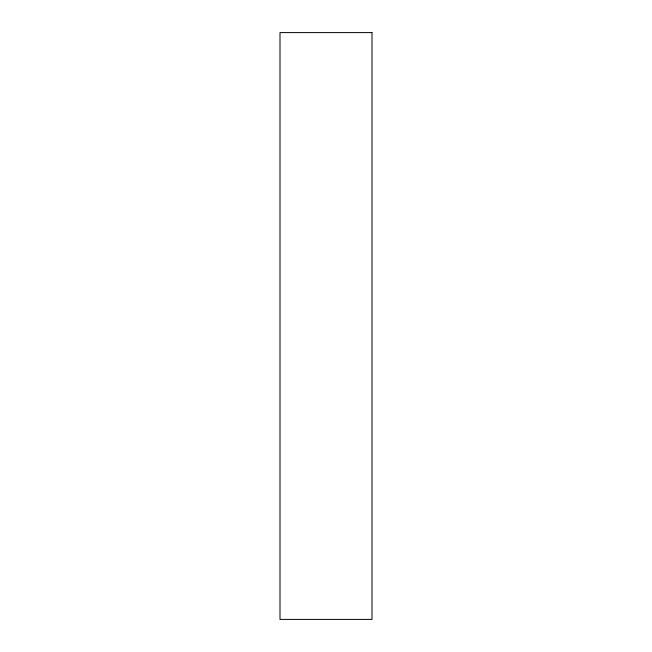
<?xml version="1.0" encoding="UTF-8"?>
<svg xmlns="http://www.w3.org/2000/svg" width="652" height="652" viewBox="0 0 652 652"><rect width="100%" height="100%" fill="white"/><g stroke="black" fill="none" stroke-linecap="round" stroke-linejoin="round"><path stroke-width="0.98" d="M371.999 32.6L280.001 32.6L280.001 619.4L371.999 619.4L371.999 32.6"/></g></svg>
